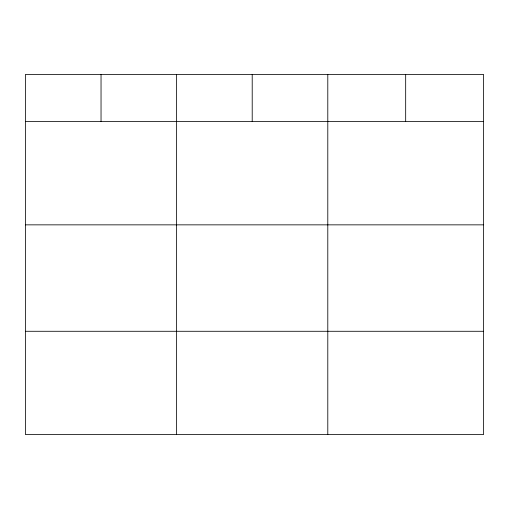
<?xml version="1.0" encoding="UTF-8"?>
<svg xmlns="http://www.w3.org/2000/svg" width="509" height="509" viewBox="0 0 509 509"><rect width="100%" height="100%" fill="white"/><g stroke="black" fill="none" stroke-linecap="round" stroke-linejoin="round"><path stroke-width="0.76" d="M483.55 224.851L483.55 74.416L25.45 74.416L25.45 434.584L483.55 434.584L483.55 224.851L25.45 224.851M25.45 121.549L483.55 121.549M25.45 331.283L483.55 331.283M405.673 74.416L405.673 121.549M327.796 74.416L327.796 434.584M252.209 74.416L252.209 121.549M176.623 74.416L176.623 434.584M101.037 74.416L101.037 121.549"/></g></svg>
